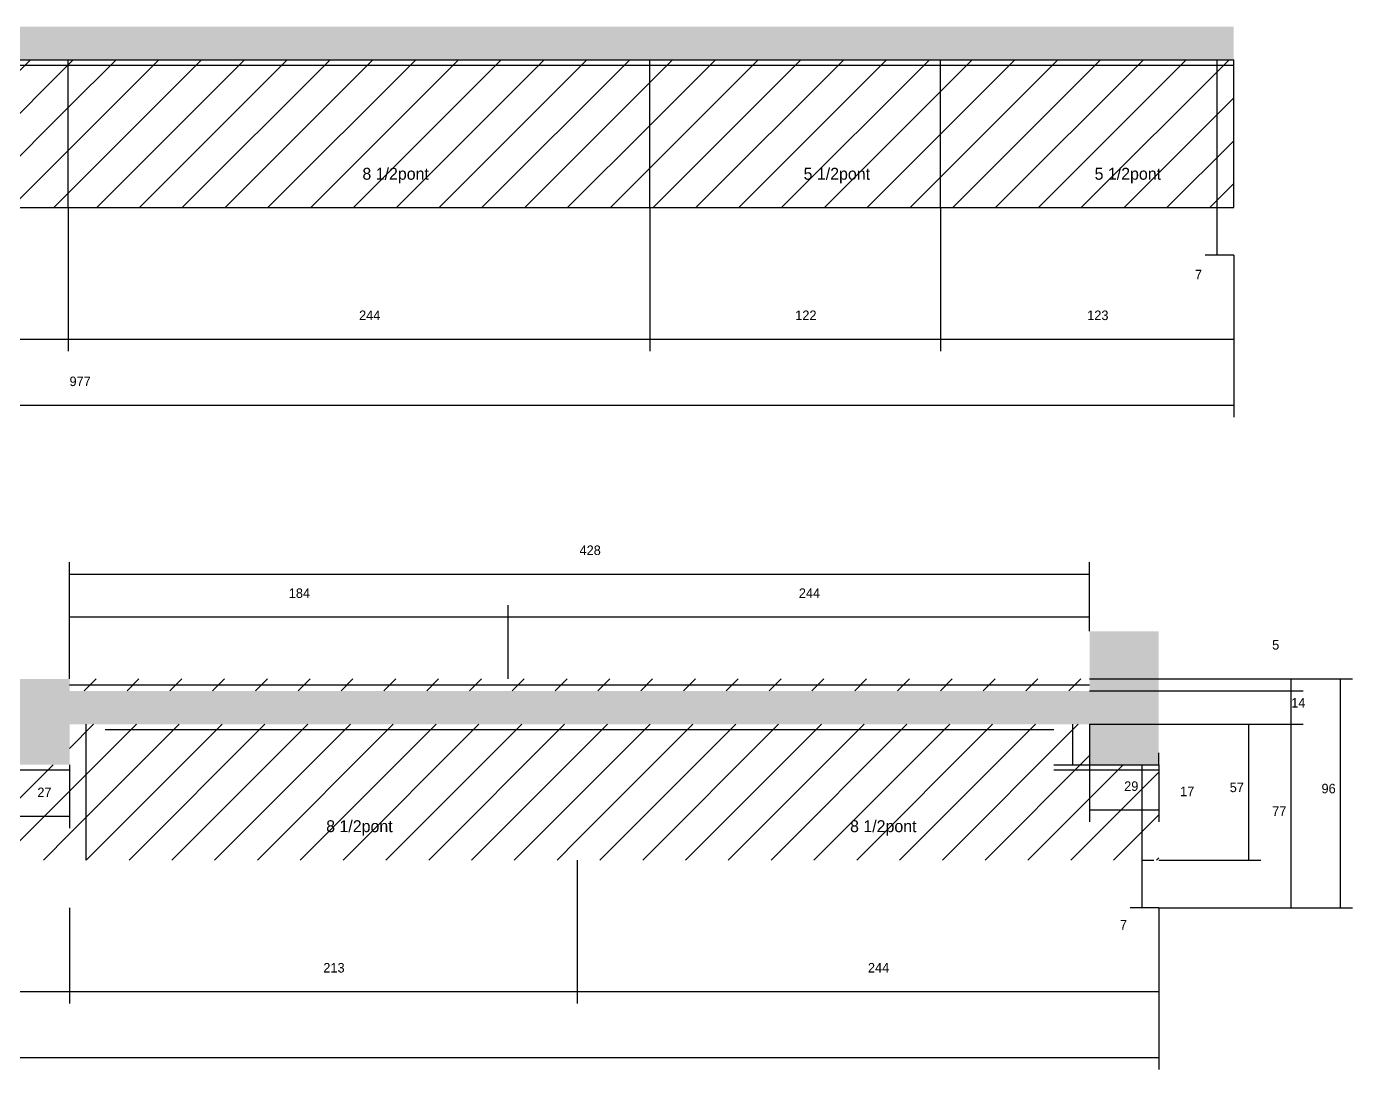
# Model space of a CAD drawing. Header units: metres. Extents: x 3629 to 6273, y -3312 to -2117.
# Drawn here: x 5716 to 6273, y -2572 to -2135 of the extents above; entities that cross this region are included whole.
import ezdxf

# ---------------------------------------------------------------- set-up
doc = ezdxf.new("R2010")
doc.units = ezdxf.units.M
for name, color, linetype in [('COTA', 4, 'Continuous'), ('Hachura', 253, 'Continuous'), ('NOMENCLATURA', 7, 'Continuous'), ('Painéis', 200, 'Continuous'), ('SARR_2.2x7', 40, 'Continuous'), ('SARR_EDITAR', 141, 'Continuous')]:
    doc.layers.add(name, color=color, linetype=linetype)

msp = doc.modelspace()

# ---------------------------------------------------------------- hatches: boundary and pattern name
at = {"layer": 'COTA'}
h = msp.add_hatch(dxfattribs=at)
h.set_pattern_fill('AR-CONC', scale=0.03)
h.paths.add_polyline_path([(5245.9, -2134.7), (5245.9, -2148.7), (6222.9, -2148.7), (6222.9, -2134.7)])
h = msp.add_hatch(dxfattribs=at)
h.set_pattern_fill('AR-CONC', scale=0.03)
h.paths.add_polyline_path([(5707.4, -2444.5), (5734.4, -2444.5), (5734.4, -2427.5), (6162.4, -2427.5), (6162.4, -2444.5), (6191.4, -2444.5), (6191.4, -2388.5), (6162.4, -2388.5), (6162.4, -2408.5), (6162.4, -2413.5), (5734.4, -2413.5), (5734.4, -2408.5), (5707.4, -2408.5), (5707.4, -2413.5), (5284.4, -2413.5), (5284.4, -2408.5), (5284.4, -2388.5), (5262.4, -2388.5), (5262.4, -2408.5), (5262.4, -2444.5), (5284.4, -2444.5), (5284.4, -2427.5), (5707.4, -2427.5)])
at = {"layer": 'Hachura'}
h = msp.add_hatch(dxfattribs=at)
h.set_pattern_fill('ANSI31', scale=4)
h.paths.add_polyline_path([(5733.9, -2210.7), (5733.9, -2148.7), (5489.9, -2148.7), (5489.9, -2210.7)])
h = msp.add_hatch(dxfattribs=at)
h.set_pattern_fill('ANSI31', scale=4)
h.paths.add_polyline_path([(5977.9, -2210.7), (5977.9, -2148.7), (5733.9, -2148.7), (5733.9, -2210.7)])
h = msp.add_hatch(dxfattribs=at)
h.set_pattern_fill('ANSI31', scale=4)
h.paths.add_polyline_path([(5977.9, -2148.7), (5977.9, -2210.7), (6099.9, -2210.7), (6099.9, -2148.7)])
h = msp.add_hatch(dxfattribs=at)
h.set_pattern_fill('ANSI31', scale=4)
h.paths.add_polyline_path([(6099.9, -2210.7), (6222.9, -2210.7), (6222.9, -2148.7), (6099.9, -2148.7)])
h = msp.add_hatch(dxfattribs=at)
h.set_pattern_fill('ANSI31', scale=4)
h.paths.add_polyline_path([(5734.4, -2408.5), (5734.4, -2413.5), (5918.4, -2413.5), (5918.4, -2408.5)])
h = msp.add_hatch(dxfattribs=at)
h.set_pattern_fill('ANSI31', scale=4)
h.paths.add_polyline_path([(5918.4, -2408.5), (5918.4, -2413.5), (6162.4, -2413.5), (6162.4, -2408.5)])
h = msp.add_hatch(dxfattribs=at)
h.set_pattern_fill('ANSI31', scale=4)
h.paths.add_polyline_path([(5734.4, -2484.5), (5734.4, -2444.5), (5707.4, -2444.5), (5707.4, -2427.5), (5528.4, -2427.5), (5528.4, -2484.5)])
h = msp.add_hatch(dxfattribs=at)
h.set_pattern_fill('ANSI31', scale=4)
h.paths.add_polyline_path([(5734.4, -2427.5), (5734.4, -2484.5), (5947.4, -2484.5), (5947.4, -2427.5)])
h = msp.add_hatch(dxfattribs=at)
h.set_pattern_fill('ANSI31', scale=4)
h.paths.add_polyline_path([(5947.4, -2427.5), (5947.4, -2484.5), (6191.4, -2484.5), (6191.4, -2444.5), (6162.4, -2444.5), (6162.4, -2427.5)])

# ---------------------------------------------------------------- linework, layer by layer
at = {"layer": 'COTA'}
for p, q in [((5733.9, -2210.7), (5733.9, -2270.9)), ((5977.9, -2210.7), (5977.9, -2270.9)), ((5977.9, -2210.7), (5977.9, -2270.9)), ((6099.9, -2210.7), (6099.9, -2270.9)), ((6215.9, -2230.7), (6215.9, -2210.7)), ((6215.9, -2210.7), (6220.9, -2210.7)), ((5733.9, -2230.7), (5733.9, -2270.9)), ((6099.9, -2230.7), (6099.9, -2270.9)), ((6222.9, -2230.7), (6210.9, -2230.7)), ((6222.9, -2230.7), (6222.9, -2270.9)), ((6222.9, -2230.7), (6222.9, -2298.6)), ((5489.9, -2265.9), (5733.9, -2265.9)), ((5733.9, -2265.9), (5977.9, -2265.9)), ((5977.9, -2265.9), (6099.9, -2265.9)), ((6099.9, -2265.9), (6222.9, -2265.9)), ((5245.9, -2293.6), (6222.9, -2293.6)), ((5734.4, -2408.5), (5734.4, -2359.5)), ((6162.4, -2388.5), (6162.4, -2359.5)), ((5734.4, -2364.5), (6162.4, -2364.5)), ((5734.4, -2408.5), (5734.4, -2377.5)), ((5918.4, -2408.5), (5918.4, -2377.5)), ((5918.4, -2408.5), (5918.4, -2377.5)), ((6162.4, -2388.5), (6162.4, -2377.5)), ((5734.4, -2382.5), (5918.4, -2382.5)), ((5918.4, -2382.5), (6162.4, -2382.5)), ((6162.4, -2408.5), (6272.7, -2408.5)), ((6162.4, -2408.5), (6252, -2408.5)), ((6247, -2413.5), (6247, -2408.5)), ((6267.7, -2504.5), (6267.7, -2408.5)), ((6162.4, -2413.5), (6252, -2413.5)), ((6191.4, -2413.5), (6252, -2413.5)), ((6247, -2427.5), (6247, -2413.5)), ((6162.4, -2427.5), (6162.4, -2449.5)), ((6162.4, -2427.5), (6234.2, -2427.5)), ((6191.4, -2427.5), (6252, -2427.5)), ((6191.4, -2427.5), (6252, -2427.5)), ((6229.2, -2484.5), (6229.2, -2427.5)), ((6247, -2504.5), (6247, -2427.5)), ((6191.4, -2444.5), (6191.4, -2439.5)), ((5734.4, -2444.5), (5734.4, -2471.1)), ((6162.4, -2444.5), (6162.4, -2468.5)), ((6162.4, -2444.5), (6191.4, -2444.5)), ((6191.4, -2444.5), (6191.4, -2468.5)), ((6162.4, -2463.5), (6191.4, -2463.5)), ((5707.4, -2466.1), (5734.4, -2466.1)), ((5947.4, -2484.5), (5947.4, -2544.7)), ((6184.4, -2504.5), (6184.4, -2484.5)), ((6184.4, -2484.5), (6189.4, -2484.5)), ((6191.4, -2484.5), (6234.2, -2484.5)), ((5734.4, -2504.5), (5734.4, -2544.7)), ((5734.4, -2504.5), (5734.4, -2544.7)), ((5947.4, -2504.5), (5947.4, -2544.7)), ((6191.4, -2504.5), (6179.4, -2504.5)), ((6191.4, -2504.5), (6191.4, -2544.7)), ((6191.4, -2504.5), (6272.7, -2504.5)), ((6191.4, -2504.5), (6252, -2504.5)), ((6191.4, -2504.5), (6191.4, -2572.4)), ((5528.4, -2539.7), (5734.4, -2539.7)), ((5734.4, -2539.7), (5947.4, -2539.7)), ((5947.4, -2539.7), (6191.4, -2539.7)), ((5214.4, -2567.4), (6191.4, -2567.4))]:
    msp.add_line(p, q, dxfattribs=at)
at = {"layer": 'Painéis'}
for p, q in [((5245.9, -2148.7), (6222.9, -2148.7)), ((5733.9, -2210.7), (5733.9, -2148.7)), ((5977.9, -2210.7), (5977.9, -2148.7)), ((6099.9, -2210.7), (6099.9, -2148.7)), ((6222.9, -2210.7), (6222.9, -2148.7)), ((5245.9, -2210.7), (6222.9, -2210.7))]:
    msp.add_line(p, q, dxfattribs=at)
at = {"layer": 'SARR_2.2x7'}
for p, q in [((5489.9, -2150.9), (5733.9, -2150.9)), ((5733.9, -2150.9), (5977.9, -2150.9)), ((5977.9, -2150.9), (6099.9, -2150.9)), ((6099.9, -2150.9), (6222.9, -2150.9)), ((6215.9, -2230.7), (6215.9, -2148.7)), ((5741.4, -2484.5), (5741.4, -2427.5)), ((5749.4, -2429.7), (5947.4, -2429.7)), ((5947.4, -2429.7), (6147.4, -2429.7)), ((6155.4, -2444.5), (6155.4, -2427.5)), ((5692.4, -2446.7), (5734.4, -2446.7)), ((6147.4, -2444.5), (6162.4, -2444.5)), ((6147.4, -2446.7), (6191.4, -2446.7)), ((6184.4, -2484.5), (6184.4, -2444.5))]:
    msp.add_line(p, q, dxfattribs=at)
at = {"layer": 'SARR_EDITAR'}
for p, q in [((5734.4, -2411), (5918.4, -2411)), ((5918.4, -2411), (6162.4, -2411))]:
    msp.add_line(p, q, dxfattribs=at)

# ---------------------------------------------------------------- texts
at = {"layer": 'COTA'}
for s, p in [('7', (6206.6, -2240.8)), ('244', (5855.9, -2257.9)), ('122', (6038.9, -2257.9)), ('123', (6161.4, -2257.9)), ('977', (5734.4, -2285.6)), ('428', (5948.4, -2356.5)), ('184', (5826.4, -2374.5)), ('244', (6040.4, -2374.5)), ('5', (6239, -2396.2)), ('14', (6247, -2420.5)), ('29', (6176.9, -2455.5)), ('57', (6221.2, -2456)), ('96', (6259.7, -2456.5)), ('27', (5720.9, -2458.1)), ('17', (6200.4, -2457.7)), ('77', (6239, -2466)), ('7', (6175.1, -2513.7)), ('213', (5840.9, -2531.7)), ('244', (6069.4, -2531.7))]:
    msp.add_text(s, height=4, dxfattribs=at).set_placement(p)
at = {"layer": 'NOMENCLATURA'}
for s, p in [('8 1/2pont', (5857.3, -2199)), ('5 1/2pont', (6042.4, -2199)), ('5 1/2pont', (6164.5, -2199)), ('8 1/2pont', (5842.1, -2472.8)), ('8 1/2pont', (6061.9, -2472.8))]:
    msp.add_text(s, height=5, dxfattribs=at).set_placement(p)

doc.saveas('drawing.dxf')
